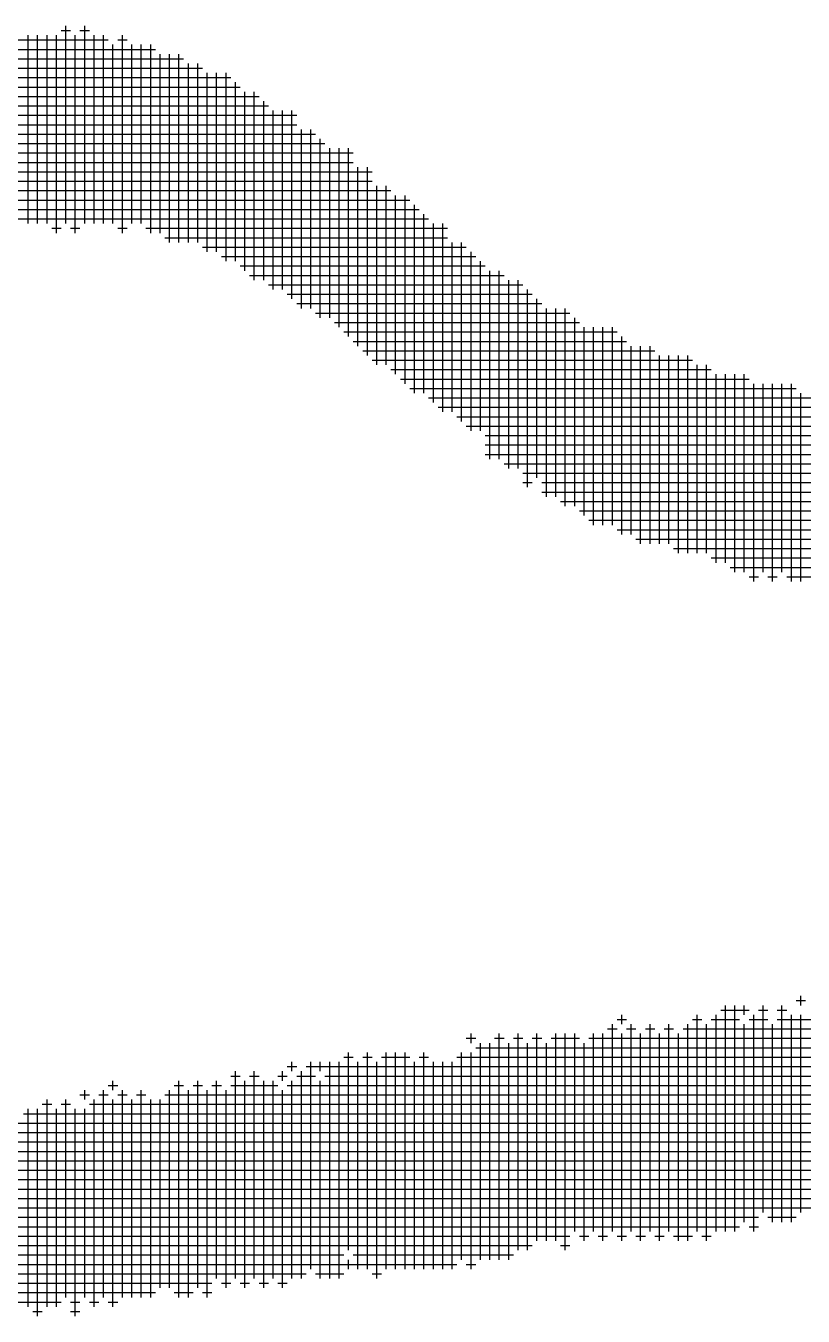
# Model space of a CAD drawing. Header units: feet. Extents: x 0 to 510288, y 0 to 371336.
# Drawn here: x 357450 to 357840, y 88521 to 89168 of the extents above; entities that cross this region are included whole.
import ezdxf

# ---------------------------------------------------------------- set-up
doc = ezdxf.new("R2010")
doc.units = ezdxf.units.FT
doc.header["$LTSCALE"] = 100
doc.header["$MEASUREMENT"] = 0
doc.layers.add('CX-MISC', color=2, linetype='CONTINUOUS')

msp = doc.modelspace()

# ---------------------------------------------------------------- linework, layer by layer
at = {"layer": 'CX-MISC'}
for p, q in [((357450.88, 89068.65, 12271.3), (357450.88, 89163.15, 12271.3)), ((357455.61, 89068.65, 12271.3), (357455.61, 89163.15, 12271.3)), ((357460.33, 89068.65, 12271.3), (357460.33, 89163.15, 12271.3)), ((357465.06, 89063.92, 12271.3), (357465.06, 89163.15, 12271.3)), ((357467.42, 89165.51, 12271.3), (357472.15, 89165.51, 12271.3)), ((357469.78, 89068.65, 12271.3), (357469.78, 89167.87, 12271.3)), ((357474.51, 89063.92, 12271.3), (357474.51, 89163.15, 12271.3)), ((357476.87, 89165.51, 12271.3), (357481.6, 89165.51, 12271.3)), ((357479.23, 89068.65, 12271.3), (357479.23, 89167.87, 12271.3)), ((357483.96, 89068.65, 12271.3), (357483.96, 89163.15, 12271.3)), ((357488.68, 89068.65, 12271.3), (357488.68, 89163.15, 12271.3)), ((357498.13, 89063.92, 12271.3), (357498.13, 89163.15, 12271.3)), ((357429.62, 89160.79, 12271.3), (357491.05, 89160.79, 12271.3)), ((357493.41, 89068.65, 12271.3), (357493.41, 89158.42, 12271.3)), ((357495.77, 89160.79, 12271.3), (357500.5, 89160.79, 12271.3)), ((357502.86, 89068.65, 12271.3), (357502.86, 89158.42, 12271.3)), ((357507.58, 89068.65, 12271.3), (357507.58, 89158.42, 12271.3)), ((357512.31, 89063.92, 12271.3), (357512.31, 89158.42, 12271.3)), ((357387.1, 89151.34, 12271.3), (357528.85, 89151.34, 12271.3)), ((357396.55, 89156.06, 12271.3), (357514.67, 89156.06, 12271.3)), ((357517.03, 89063.92, 12271.3), (357517.03, 89153.7, 12271.3)), ((357521.76, 89059.2, 12271.3), (357521.76, 89153.7, 12271.3)), ((357526.48, 89059.2, 12271.3), (357526.48, 89153.7, 12271.3)), ((357368.2, 89146.61, 12271.3), (357538.3, 89146.61, 12271.3)), ((357531.21, 89059.2, 12271.3), (357531.21, 89148.97, 12271.3)), ((357535.93, 89059.2, 12271.3), (357535.93, 89148.97, 12271.3)), ((357540.66, 89054.47, 12271.3), (357540.66, 89144.25, 12271.3)), ((357545.38, 89054.47, 12271.3), (357545.38, 89144.25, 12271.3)), ((357550.11, 89049.75, 12271.3), (357550.11, 89144.25, 12271.3)), ((357344.57, 89137.16, 12271.3), (357557.2, 89137.16, 12271.3)), ((357358.75, 89141.89, 12271.3), (357552.47, 89141.89, 12271.3)), ((357554.83, 89049.75, 12271.3), (357554.83, 89139.52, 12271.3)), ((357335.12, 89132.44, 12271.3), (357566.65, 89132.44, 12271.3)), ((357559.56, 89045.02, 12271.3), (357559.56, 89134.8, 12271.3)), ((357564.28, 89040.3, 12271.3), (357564.28, 89134.8, 12271.3)), ((357330.4, 89127.71, 12271.3), (357571.37, 89127.71, 12271.3)), ((357569.01, 89040.3, 12271.3), (357569.01, 89130.07, 12271.3)), ((357573.73, 89035.57, 12271.3), (357573.73, 89125.35, 12271.3)), ((357578.46, 89035.57, 12271.3), (357578.46, 89125.35, 12271.3)), ((357583.18, 89030.85, 12271.3), (357583.18, 89125.35, 12271.3)), ((357311.5, 89118.26, 12271.3), (357585.55, 89118.26, 12271.3)), ((357316.22, 89122.99, 12271.3), (357585.55, 89122.99, 12271.3)), ((357306.77, 89113.54, 12271.3), (357595, 89113.54, 12271.3)), ((357587.91, 89026.12, 12271.3), (357587.91, 89115.9, 12271.3)), ((357592.63, 89026.12, 12271.3), (357592.63, 89115.9, 12271.3)), ((357597.36, 89021.4, 12271.3), (357597.36, 89111.17, 12271.3)), ((357297.32, 89108.81, 12271.3), (357599.72, 89108.81, 12271.3)), ((357602.08, 89021.4, 12271.3), (357602.08, 89106.45, 12271.3)), ((357606.81, 89016.67, 12271.3), (357606.81, 89106.45, 12271.3)), ((357611.53, 89011.95, 12271.3), (357611.53, 89106.45, 12271.3)), ((357278.42, 89099.36, 12271.3), (357613.9, 89099.36, 12271.3)), ((357287.87, 89104.09, 12271.3), (357613.9, 89104.09, 12271.3)), ((357268.97, 89094.64, 12271.3), (357623.35, 89094.64, 12271.3)), ((357616.26, 89007.22, 12271.3), (357616.26, 89097, 12271.3)), ((357620.98, 89002.5, 12271.3), (357620.98, 89097, 12271.3)), ((357245.35, 89085.19, 12271.3), (357632.8, 89085.19, 12271.3)), ((357254.8, 89089.91, 12271.3), (357623.35, 89089.91, 12271.3)), ((357625.71, 88997.77, 12271.3), (357625.71, 89087.55, 12271.3)), ((357630.43, 88997.77, 12271.3), (357630.43, 89087.55, 12271.3)), ((357240.62, 89080.46, 12271.3), (357642.25, 89080.46, 12271.3)), ((357635.16, 88993.05, 12271.3), (357635.16, 89082.82, 12271.3)), ((357639.88, 88988.32, 12271.3), (357639.88, 89082.82, 12271.3)), ((357231.17, 89075.74, 12271.3), (357646.97, 89075.74, 12271.3)), ((357644.61, 88983.6, 12271.3), (357644.61, 89078.1, 12271.3)), ((357649.33, 88983.6, 12271.3), (357649.33, 89073.37, 12271.3)), ((357221.72, 89071.01, 12271.3), (357651.7, 89071.01, 12271.3)), ((357462.7, 89066.29, 12271.3), (357467.42, 89066.29, 12271.3)), ((357472.15, 89066.29, 12271.3), (357476.87, 89066.29, 12271.3)), ((357495.77, 89066.29, 12271.3), (357500.5, 89066.29, 12271.3)), ((357509.95, 89066.29, 12271.3), (357661.15, 89066.29, 12271.3)), ((357654.06, 88978.87, 12271.3), (357654.06, 89068.65, 12271.3)), ((357658.78, 88974.15, 12271.3), (357658.78, 89068.65, 12271.3)), ((357519.4, 89061.56, 12271.3), (357661.15, 89061.56, 12271.3)), ((357663.51, 88974.15, 12271.3), (357663.51, 89059.2, 12271.3)), ((357668.23, 88969.42, 12271.3), (357668.23, 89059.2, 12271.3)), ((357538.3, 89056.84, 12271.3), (357670.6, 89056.84, 12271.3)), ((357672.96, 88964.7, 12271.3), (357672.96, 89054.47, 12271.3)), ((357547.75, 89052.11, 12271.3), (357675.32, 89052.11, 12271.3)), ((357557.2, 89047.39, 12271.3), (357680.05, 89047.39, 12271.3)), ((357677.68, 88964.7, 12271.3), (357677.68, 89049.75, 12271.3)), ((357561.92, 89042.66, 12271.3), (357689.5, 89042.66, 12271.3)), ((357682.41, 88950.52, 12271.3), (357682.41, 89045.02, 12271.3)), ((357687.13, 88950.52, 12271.3), (357687.13, 89045.02, 12271.3)), ((357691.86, 88945.8, 12271.3), (357691.86, 89040.3, 12271.3)), ((357696.58, 88945.8, 12271.3), (357696.58, 89040.3, 12271.3)), ((357571.37, 89037.94, 12271.3), (357698.95, 89037.94, 12271.3)), ((357580.82, 89033.21, 12271.3), (357703.67, 89033.21, 12271.3)), ((357701.31, 88936.35, 12271.3), (357701.31, 89035.57, 12271.3)), ((357585.55, 89028.49, 12271.3), (357708.4, 89028.49, 12271.3)), ((357706.03, 88941.07, 12271.3), (357706.03, 89030.85, 12271.3)), ((357595, 89023.76, 12271.3), (357722.57, 89023.76, 12271.3)), ((357710.76, 88931.62, 12271.3), (357710.76, 89026.12, 12271.3)), ((357715.48, 88931.62, 12271.3), (357715.48, 89026.12, 12271.3)), ((357720.21, 88926.9, 12271.3), (357720.21, 89026.12, 12271.3)), ((357724.93, 88926.9, 12271.3), (357724.93, 89021.4, 12271.3)), ((357604.45, 89019.04, 12271.3), (357727.3, 89019.04, 12271.3)), ((357609.17, 89014.31, 12271.3), (357746.2, 89014.31, 12271.3)), ((357729.66, 88922.17, 12271.3), (357729.66, 89016.67, 12271.3)), ((357734.38, 88917.45, 12271.3), (357734.38, 89016.67, 12271.3)), ((357739.11, 88917.45, 12271.3), (357739.11, 89016.67, 12271.3)), ((357743.83, 88917.45, 12271.3), (357743.83, 89016.67, 12271.3)), ((357613.9, 89009.59, 12271.3), (357750.92, 89009.59, 12271.3)), ((357748.56, 88912.72, 12271.3), (357748.56, 89011.95, 12271.3)), ((357753.28, 88912.72, 12271.3), (357753.28, 89007.22, 12271.3)), ((357758.01, 88908, 12271.3), (357758.01, 89007.22, 12271.3)), ((357762.73, 88908, 12271.3), (357762.73, 89007.22, 12271.3)), ((357618.62, 89004.86, 12271.3), (357765.1, 89004.86, 12271.3)), ((357767.46, 88908, 12271.3), (357767.46, 89002.5, 12271.3)), ((357772.18, 88908, 12271.3), (357772.18, 89002.5, 12271.3)), ((357776.91, 88903.27, 12271.3), (357776.91, 89002.5, 12271.3)), ((357781.63, 88903.27, 12271.3), (357781.63, 89002.5, 12271.3)), ((357623.35, 89000.14, 12271.3), (357784, 89000.14, 12271.3)), ((357632.8, 88995.41, 12271.3), (357793.45, 88995.41, 12271.3)), ((357786.36, 88903.27, 12271.3), (357786.36, 88997.77, 12271.3)), ((357791.08, 88903.27, 12271.3), (357791.08, 88997.77, 12271.3)), ((357637.52, 88990.69, 12271.3), (357812.35, 88990.69, 12271.3)), ((357795.81, 88898.55, 12271.3), (357795.81, 88993.05, 12271.3)), ((357800.53, 88898.55, 12271.3), (357800.53, 88993.05, 12271.3)), ((357805.26, 88893.82, 12271.3), (357805.26, 88993.05, 12271.3)), ((357809.98, 88893.82, 12271.3), (357809.98, 88993.05, 12271.3)), ((357814.71, 88889.1, 12271.3), (357814.71, 88988.32, 12271.3)), ((357819.43, 88893.82, 12271.3), (357819.43, 88988.32, 12271.3)), ((357824.16, 88889.1, 12271.3), (357824.16, 88988.32, 12271.3)), ((357828.88, 88893.82, 12271.3), (357828.88, 88988.32, 12271.3)), ((357833.61, 88889.1, 12271.3), (357833.61, 88988.32, 12271.3)), ((357642.25, 88985.96, 12271.3), (357835.97, 88985.96, 12271.3)), ((357838.33, 88889.1, 12271.3), (357838.33, 88983.6, 12271.3)), ((357651.7, 88981.24, 12271.3), (358582.52, 88981.24, 12271.3)), ((357656.42, 88976.51, 12271.3), (358558.9, 88976.51, 12271.3)), ((357665.87, 88971.79, 12271.3), (358535.27, 88971.79, 12271.3)), ((357670.6, 88967.06, 12271.3), (358506.92, 88967.06, 12271.3)), ((357680.05, 88962.34, 12271.3), (358488.02, 88962.34, 12271.3)), ((357680.05, 88957.61, 12271.3), (358469.12, 88957.61, 12271.3)), ((357680.05, 88952.89, 12271.3), (358440.77, 88952.89, 12271.3)), ((357689.5, 88948.16, 12271.3), (358426.6, 88948.16, 12271.3)), ((357698.95, 88943.44, 12271.3), (358398.25, 88943.44, 12271.3)), ((357698.95, 88938.71, 12271.3), (357703.67, 88938.71, 12271.3)), ((357708.4, 88938.71, 12271.3), (358360.45, 88938.71, 12271.3)), ((357708.4, 88933.99, 12271.3), (358332.1, 88933.99, 12271.3)), ((357717.85, 88929.26, 12271.3), (358308.47, 88929.26, 12271.3)), ((357727.3, 88924.54, 12271.3), (358280.12, 88924.54, 12271.3)), ((357732.02, 88919.81, 12271.3), (358261.22, 88919.81, 12271.3)), ((357746.2, 88915.09, 12271.3), (358223.42, 88915.09, 12271.3)), ((357755.65, 88910.36, 12271.3), (358213.97, 88910.36, 12271.3)), ((357774.55, 88905.64, 12271.3), (358176.17, 88905.64, 12271.3)), ((357793.45, 88900.91, 12271.3), (358138.37, 88900.91, 12271.3)), ((357802.9, 88896.19, 12271.3), (358128.92, 88896.19, 12271.3)), ((357812.35, 88891.46, 12271.3), (357817.07, 88891.46, 12271.3)), ((357821.8, 88891.46, 12271.3), (357826.52, 88891.46, 12271.3)), ((357831.25, 88891.46, 12271.3), (358095.85, 88891.46, 12271.3)), ((357835.97, 88678.84, 12271.3), (357840.7, 88678.84, 12271.3)), ((357838.33, 88676.47, 12271.3), (357838.33, 88681.2, 12271.3)), ((357748.56, 88667.02, 12271.3), (357748.56, 88671.75, 12271.3)), ((357786.36, 88563.07, 12271.3), (357786.36, 88671.75, 12271.3)), ((357795.81, 88563.07, 12271.3), (357795.81, 88671.75, 12271.3)), ((357798.17, 88674.11, 12271.3), (357812.35, 88674.11, 12271.3)), ((357800.53, 88563.07, 12271.3), (357800.53, 88676.47, 12271.3)), ((357805.26, 88563.07, 12271.3), (357805.26, 88676.47, 12271.3)), ((357809.98, 88671.75, 12271.3), (357809.98, 88676.47, 12271.3)), ((357814.71, 88563.07, 12271.3), (357814.71, 88671.75, 12271.3)), ((357817.07, 88674.11, 12271.3), (357821.8, 88674.11, 12271.3)), ((357819.43, 88572.52, 12271.3), (357819.43, 88676.47, 12271.3)), ((357826.52, 88674.11, 12271.3), (357831.25, 88674.11, 12271.3)), ((357828.88, 88567.8, 12271.3), (357828.88, 88676.47, 12271.3)), ((357833.61, 88567.8, 12271.3), (357833.61, 88671.75, 12271.3)), ((357838.33, 88572.52, 12271.3), (357838.33, 88671.75, 12271.3)), ((357741.47, 88664.66, 12271.3), (357746.2, 88664.66, 12271.3)), ((357743.83, 88563.07, 12271.3), (357743.83, 88667.02, 12271.3)), ((357746.2, 88669.39, 12271.3), (357750.92, 88669.39, 12271.3)), ((357750.92, 88664.66, 12271.3), (357755.65, 88664.66, 12271.3)), ((357753.28, 88563.07, 12271.3), (357753.28, 88667.02, 12271.3)), ((357760.37, 88664.66, 12271.3), (357765.1, 88664.66, 12271.3)), ((357762.73, 88563.07, 12271.3), (357762.73, 88667.02, 12271.3)), ((357769.82, 88664.66, 12271.3), (357774.55, 88664.66, 12271.3)), ((357772.18, 88563.07, 12271.3), (357772.18, 88667.02, 12271.3)), ((357779.27, 88664.66, 12271.3), (359730.7, 88664.66, 12271.3)), ((357781.63, 88558.35, 12271.3), (357781.63, 88667.02, 12271.3)), ((357784, 88669.39, 12271.3), (357788.72, 88669.39, 12271.3)), ((357791.08, 88558.35, 12271.3), (357791.08, 88667.02, 12271.3)), ((357793.45, 88669.39, 12271.3), (357807.62, 88669.39, 12271.3)), ((357809.98, 88567.8, 12271.3), (357809.98, 88667.02, 12271.3)), ((357812.35, 88669.39, 12271.3), (357821.8, 88669.39, 12271.3)), ((357824.16, 88567.8, 12271.3), (357824.16, 88667.02, 12271.3)), ((357826.52, 88669.39, 12271.3), (359716.52, 88669.39, 12271.3)), ((357670.6, 88659.94, 12271.3), (357675.32, 88659.94, 12271.3)), ((357672.96, 88657.57, 12271.3), (357672.96, 88662.3, 12271.3)), ((357684.77, 88659.94, 12271.3), (357689.5, 88659.94, 12271.3)), ((357687.13, 88548.9, 12271.3), (357687.13, 88662.3, 12271.3)), ((357694.22, 88659.94, 12271.3), (357698.95, 88659.94, 12271.3)), ((357696.58, 88553.62, 12271.3), (357696.58, 88662.3, 12271.3)), ((357703.67, 88659.94, 12271.3), (357708.4, 88659.94, 12271.3)), ((357706.03, 88558.35, 12271.3), (357706.03, 88662.3, 12271.3)), ((357713.12, 88659.94, 12271.3), (357727.3, 88659.94, 12271.3)), ((357715.48, 88558.35, 12271.3), (357715.48, 88662.3, 12271.3)), ((357720.21, 88553.62, 12271.3), (357720.21, 88662.3, 12271.3)), ((357724.93, 88563.07, 12271.3), (357724.93, 88662.3, 12271.3)), ((357732.02, 88659.94, 12271.3), (359740.15, 88659.94, 12271.3)), ((357734.38, 88563.07, 12271.3), (357734.38, 88662.3, 12271.3)), ((357739.11, 88558.35, 12271.3), (357739.11, 88662.3, 12271.3)), ((357748.56, 88558.35, 12271.3), (357748.56, 88662.3, 12271.3)), ((357758.01, 88558.35, 12271.3), (357758.01, 88662.3, 12271.3)), ((357767.46, 88558.35, 12271.3), (357767.46, 88662.3, 12271.3)), ((357776.91, 88558.35, 12271.3), (357776.91, 88662.3, 12271.3)), ((357611.53, 88553.62, 12271.3), (357611.53, 88652.85, 12271.3)), ((357620.98, 88544.17, 12271.3), (357620.98, 88652.85, 12271.3)), ((357630.43, 88544.17, 12271.3), (357630.43, 88652.85, 12271.3)), ((357635.16, 88544.17, 12271.3), (357635.16, 88652.85, 12271.3)), ((357639.88, 88544.17, 12271.3), (357639.88, 88652.85, 12271.3)), ((357649.33, 88544.17, 12271.3), (357649.33, 88652.85, 12271.3)), ((357668.23, 88548.9, 12271.3), (357668.23, 88652.85, 12271.3)), ((357672.96, 88544.17, 12271.3), (357672.96, 88652.85, 12271.3)), ((357675.32, 88655.21, 12271.3), (359007.77, 88655.21, 12271.3)), ((357677.68, 88548.9, 12271.3), (357677.68, 88657.57, 12271.3)), ((357682.41, 88548.9, 12271.3), (357682.41, 88657.57, 12271.3)), ((357691.86, 88548.9, 12271.3), (357691.86, 88657.57, 12271.3)), ((357701.31, 88553.62, 12271.3), (357701.31, 88657.57, 12271.3)), ((357710.76, 88558.35, 12271.3), (357710.76, 88657.57, 12271.3)), ((357729.66, 88558.35, 12271.3), (357729.66, 88657.57, 12271.3)), ((357580.82, 88645.76, 12271.3), (357585.55, 88645.76, 12271.3)), ((357583.18, 88643.4, 12271.3), (357583.18, 88648.12, 12271.3)), ((357590.27, 88645.76, 12271.3), (358601.42, 88645.76, 12271.3)), ((357592.63, 88544.17, 12271.3), (357592.63, 88648.12, 12271.3)), ((357597.36, 88643.4, 12271.3), (357597.36, 88648.12, 12271.3)), ((357602.08, 88539.45, 12271.3), (357602.08, 88648.12, 12271.3)), ((357606.81, 88539.45, 12271.3), (357606.81, 88648.12, 12271.3)), ((357609.17, 88650.49, 12271.3), (357613.9, 88650.49, 12271.3)), ((357616.26, 88544.17, 12271.3), (357616.26, 88648.12, 12271.3)), ((357618.62, 88650.49, 12271.3), (357623.35, 88650.49, 12271.3)), ((357625.71, 88539.45, 12271.3), (357625.71, 88648.12, 12271.3)), ((357628.07, 88650.49, 12271.3), (357642.25, 88650.49, 12271.3)), ((357644.61, 88544.17, 12271.3), (357644.61, 88648.12, 12271.3)), ((357646.97, 88650.49, 12271.3), (357651.7, 88650.49, 12271.3)), ((357654.06, 88544.17, 12271.3), (357654.06, 88648.12, 12271.3)), ((357658.78, 88544.17, 12271.3), (357658.78, 88648.12, 12271.3)), ((357663.51, 88544.17, 12271.3), (357663.51, 88648.12, 12271.3)), ((357665.87, 88650.49, 12271.3), (358695.92, 88650.49, 12271.3)), ((357493.41, 88633.95, 12271.3), (357493.41, 88638.67, 12271.3)), ((357526.48, 88530, 12271.3), (357526.48, 88638.67, 12271.3)), ((357535.93, 88534.72, 12271.3), (357535.93, 88638.67, 12271.3)), ((357545.38, 88539.45, 12271.3), (357545.38, 88638.67, 12271.3)), ((357552.47, 88641.04, 12271.3), (357557.2, 88641.04, 12271.3)), ((357554.83, 88539.45, 12271.3), (357554.83, 88643.4, 12271.3)), ((357559.56, 88534.72, 12271.3), (357559.56, 88638.67, 12271.3)), ((357561.92, 88641.04, 12271.3), (357566.65, 88641.04, 12271.3)), ((357564.28, 88539.45, 12271.3), (357564.28, 88643.4, 12271.3)), ((357569.01, 88534.72, 12271.3), (357569.01, 88638.67, 12271.3)), ((357573.73, 88539.45, 12271.3), (357573.73, 88638.67, 12271.3)), ((357576.1, 88641.04, 12271.3), (357580.82, 88641.04, 12271.3)), ((357578.46, 88638.67, 12271.3), (357578.46, 88643.4, 12271.3)), ((357583.18, 88539.45, 12271.3), (357583.18, 88638.67, 12271.3)), ((357585.55, 88641.04, 12271.3), (357595, 88641.04, 12271.3)), ((357587.91, 88539.45, 12271.3), (357587.91, 88643.4, 12271.3)), ((357597.36, 88539.45, 12271.3), (357597.36, 88638.67, 12271.3)), ((357599.72, 88641.04, 12271.3), (358535.27, 88641.04, 12271.3)), ((357479.23, 88629.22, 12271.3), (357479.23, 88633.95, 12271.3)), ((357488.68, 88530, 12271.3), (357488.68, 88633.95, 12271.3)), ((357491.05, 88636.31, 12271.3), (357495.77, 88636.31, 12271.3)), ((357498.13, 88530, 12271.3), (357498.13, 88633.95, 12271.3)), ((357507.58, 88530, 12271.3), (357507.58, 88633.95, 12271.3)), ((357521.76, 88534.72, 12271.3), (357521.76, 88633.95, 12271.3)), ((357524.12, 88636.31, 12271.3), (357528.85, 88636.31, 12271.3)), ((357531.21, 88530, 12271.3), (357531.21, 88633.95, 12271.3)), ((357533.57, 88636.31, 12271.3), (357538.3, 88636.31, 12271.3)), ((357540.66, 88530, 12271.3), (357540.66, 88633.95, 12271.3)), ((357543.02, 88636.31, 12271.3), (357547.75, 88636.31, 12271.3)), ((357550.11, 88534.72, 12271.3), (357550.11, 88633.95, 12271.3)), ((357552.47, 88636.31, 12271.3), (357576.1, 88636.31, 12271.3)), ((357578.46, 88534.72, 12271.3), (357578.46, 88633.95, 12271.3)), ((357580.82, 88636.31, 12271.3), (358412.42, 88636.31, 12271.3)), ((357457.97, 88626.86, 12271.3), (357462.7, 88626.86, 12271.3)), ((357460.33, 88525.27, 12271.3), (357460.33, 88629.22, 12271.3)), ((357467.42, 88626.86, 12271.3), (357472.15, 88626.86, 12271.3)), ((357469.78, 88530, 12271.3), (357469.78, 88629.22, 12271.3)), ((357476.87, 88631.59, 12271.3), (357481.6, 88631.59, 12271.3)), ((357481.6, 88626.86, 12271.3), (358299.02, 88626.86, 12271.3)), ((357483.96, 88525.27, 12271.3), (357483.96, 88629.22, 12271.3)), ((357486.32, 88631.59, 12271.3), (357491.05, 88631.59, 12271.3)), ((357493.41, 88525.27, 12271.3), (357493.41, 88629.22, 12271.3)), ((357495.77, 88631.59, 12271.3), (357500.5, 88631.59, 12271.3)), ((357502.86, 88530, 12271.3), (357502.86, 88629.22, 12271.3)), ((357505.22, 88631.59, 12271.3), (357509.95, 88631.59, 12271.3)), ((357512.31, 88530, 12271.3), (357512.31, 88629.22, 12271.3)), ((357517.03, 88534.72, 12271.3), (357517.03, 88629.22, 12271.3)), ((357519.4, 88631.59, 12271.3), (358407.7, 88631.59, 12271.3)), ((357448.52, 88622.14, 12271.3), (358251.77, 88622.14, 12271.3)), ((357450.88, 88525.27, 12271.3), (357450.88, 88624.5, 12271.3)), ((357455.61, 88520.55, 12271.3), (357455.61, 88624.5, 12271.3)), ((357465.06, 88525.27, 12271.3), (357465.06, 88624.5, 12271.3)), ((357474.51, 88520.55, 12271.3), (357474.51, 88624.5, 12271.3)), ((357479.23, 88530, 12271.3), (357479.23, 88624.5, 12271.3)), ((357391.82, 88617.41, 12271.3), (358223.42, 88617.41, 12271.3)), ((357396.55, 88612.69, 12271.3), (358213.97, 88612.69, 12271.3)), ((357372.92, 88607.96, 12271.3), (358147.82, 88607.96, 12271.3)), ((357320.95, 88603.24, 12271.3), (358128.92, 88603.24, 12271.3)), ((357231.17, 88593.79, 12271.3), (358006.07, 88593.79, 12271.3)), ((357273.7, 88598.51, 12271.3), (358091.12, 88598.51, 12271.3)), ((357193.37, 88589.06, 12271.3), (357996.62, 88589.06, 12271.3)), ((357165.02, 88584.34, 12271.3), (357991.9, 88584.34, 12271.3)), ((357079.97, 88574.89, 12271.3), (357873.77, 88574.89, 12271.3)), ((357117.77, 88579.61, 12271.3), (357883.22, 88579.61, 12271.3)), ((357042.17, 88570.16, 12271.3), (357817.07, 88570.16, 12271.3)), ((357821.8, 88570.16, 12271.3), (357835.97, 88570.16, 12271.3)), ((356971.3, 88560.71, 12271.3), (357722.57, 88560.71, 12271.3)), ((357018.55, 88565.44, 12271.3), (357807.62, 88565.44, 12271.3)), ((357727.3, 88560.71, 12271.3), (357732.02, 88560.71, 12271.3)), ((357736.75, 88560.71, 12271.3), (357741.47, 88560.71, 12271.3)), ((357746.2, 88560.71, 12271.3), (357750.92, 88560.71, 12271.3)), ((357755.65, 88560.71, 12271.3), (357760.37, 88560.71, 12271.3)), ((357765.1, 88560.71, 12271.3), (357769.82, 88560.71, 12271.3)), ((357774.55, 88560.71, 12271.3), (357784, 88560.71, 12271.3)), ((357788.72, 88560.71, 12271.3), (357793.45, 88560.71, 12271.3)), ((357812.35, 88565.44, 12271.3), (357817.07, 88565.44, 12271.3)), ((356933.5, 88555.99, 12271.3), (357703.67, 88555.99, 12271.3)), ((357717.85, 88555.99, 12271.3), (357722.57, 88555.99, 12271.3)), ((356895.7, 88551.26, 12271.3), (357609.17, 88551.26, 12271.3)), ((357611.53, 88544.17, 12271.3), (357611.53, 88548.9, 12271.3)), ((357613.9, 88551.26, 12271.3), (357694.22, 88551.26, 12271.3)), ((356834.27, 88541.81, 12271.3), (357590.27, 88541.81, 12271.3)), ((356862.62, 88546.54, 12271.3), (357665.87, 88546.54, 12271.3)), ((357595, 88541.81, 12271.3), (357609.17, 88541.81, 12271.3)), ((357623.35, 88541.81, 12271.3), (357628.07, 88541.81, 12271.3)), ((357670.6, 88546.54, 12271.3), (357675.32, 88546.54, 12271.3)), ((356805.92, 88537.09, 12271.3), (357543.02, 88537.09, 12271.3)), ((357547.75, 88537.09, 12271.3), (357552.47, 88537.09, 12271.3)), ((357557.2, 88537.09, 12271.3), (357561.92, 88537.09, 12271.3)), ((357566.65, 88537.09, 12271.3), (357571.37, 88537.09, 12271.3)), ((357576.1, 88537.09, 12271.3), (357580.82, 88537.09, 12271.3)), ((356777.57, 88532.36, 12271.3), (357514.67, 88532.36, 12271.3)), ((357524.12, 88532.36, 12271.3), (357533.57, 88532.36, 12271.3)), ((357538.3, 88532.36, 12271.3), (357543.02, 88532.36, 12271.3)), ((356763.4, 88527.64, 12271.3), (357467.42, 88527.64, 12271.3)), ((357453.25, 88522.91, 12271.3), (357457.97, 88522.91, 12271.3)), ((357472.15, 88527.64, 12271.3), (357476.87, 88527.64, 12271.3)), ((357472.15, 88522.91, 12271.3), (357476.87, 88522.91, 12271.3)), ((357481.6, 88527.64, 12271.3), (357486.32, 88527.64, 12271.3)), ((357491.05, 88527.64, 12271.3), (357495.77, 88527.64, 12271.3))]:
    msp.add_line(p, q, dxfattribs=at)

doc.saveas('drawing.dxf')
